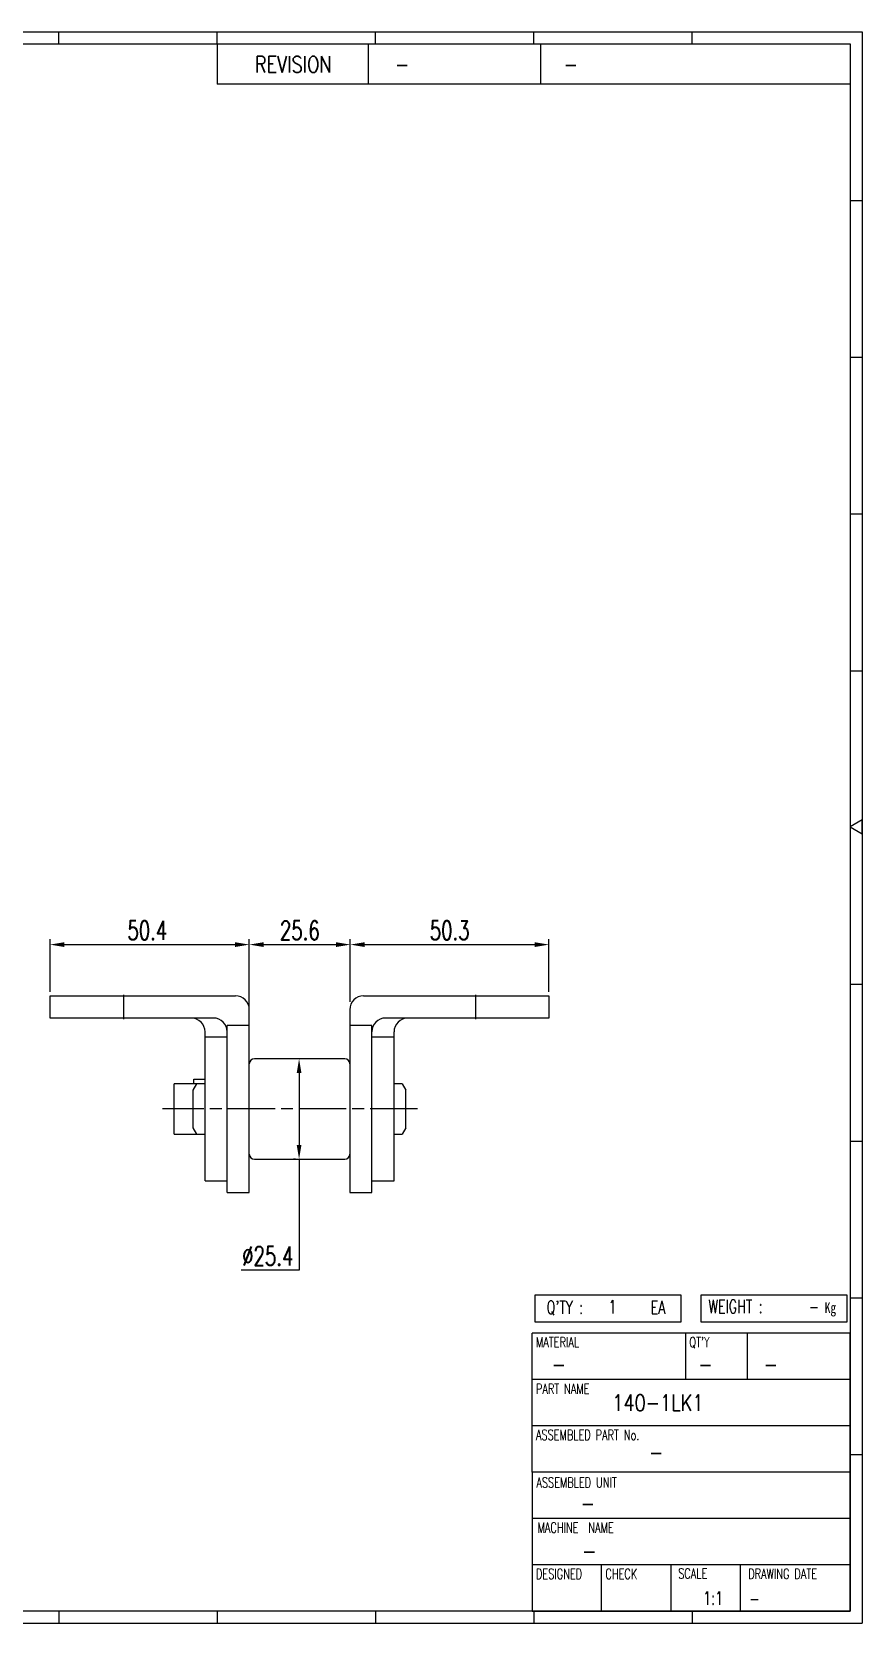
# Model space of a CAD drawing. Header units: millimetres. Extents: x 2770 to 3337, y 59 to 461.
# Drawn here: x 3126.8 to 3336.9, y 58.8 to 461.1 of the extents above; entities that cross this region are included whole.
import ezdxf
from ezdxf.enums import TextEntityAlignment as Align

# ---------------------------------------------------------------- set-up
doc = ezdxf.new("R2010")
doc.units = ezdxf.units.MM
doc.linetypes.add('AM_ISO08W050', pattern=[18, 12, -1.5, 3, -1.5])
doc.layers.get('Defpoints').update_dxf_attribs({"color": 80})
doc.layers.add('CL1', color=140, linetype='AM_ISO08W050', lineweight=25)
doc.layers.add('S-DIM', color=7, linetype='Continuous')
doc.layers.add('TITLE', color=7, linetype='Continuous')
doc.styles.add('HAN', font='ROMANS.shx', dxfattribs={"width": 0.7, "bigfont": 'whgtxt.shx'})
doc.styles.add('HKD_ST2', font='romans.shx', dxfattribs={"width": 0.7, "height": 4, "bigfont": '@extfont2.shx'})
doc.styles.add('HSG', font='SIMPLEX.shx', dxfattribs={"width": 0.7, "bigfont": 'HSG.shx'})
doc.dimstyles.new('AP2', dxfattribs={"dimscale": 2, "dimtxt": 2.4, "dimasz": 1.8, "dimexe": 0.7, "dimexo": 0.5, "dimgap": 0.6, "dimtad": 1, "dimtoh": 1, "dimdec": 1, "dimrnd": 0.01, "dimzin": 9, "dimdsep": 46, "dimtxsty": 'HSG', "dimcen": 0, "dimclrd": 251, "dimclre": 251, "dimclrt": 60, "dimazin": 2, "dimtp": 1, "dimtm": 1, "dimtfac": 0.5, "dimtdec": 1, "dimtofl": 0, "dimtmove": 0, "dimatfit": 3, "dimfxl": 0, "dimtvp": 1, "dimtolj": 2, "dimlwd": -1, "dimlwe": -1, "dimarcsym": 0})

# ---------------------------------------------------------------- blocks, each defined once
blk = doc.blocks.new('MAST')
at = {"color": 140}
for p, q in [((0, 90.118), (80.15, 90.118)), ((80.15, 90.118), (80.15, 33.191)), ((57.068, 89.693), (57.068, 88.246)), ((62.47, 89.693), (62.47, 88.246)), ((68.635, 89.693), (68.635, 88.246)), ((79.725, 88.246), (57.068, 88.246)), ((68.449, 43.961), (68.449, 44.936)), ((68.449, 44.936), (73.654, 44.936)), ((73.654, 44.936), (73.654, 43.961)), ((74.39, 43.961), (74.39, 44.936)), ((74.39, 44.936), (79.595, 44.936)), ((79.595, 44.936), (79.595, 43.961)), ((73.654, 43.961), (68.449, 43.961)), ((79.595, 43.961), (74.39, 43.961)), ((68.336, 38.59), (68.336, 43.563)), ((79.725, 43.563), (68.336, 43.563)), ((73.827, 43.563), (73.827, 41.905)), ((76.037, 43.563), (76.037, 41.905)), ((79.725, 38.59), (79.725, 43.563)), ((79.725, 41.905), (68.336, 41.905)), ((79.725, 40.248), (68.336, 40.248)), ((68.336, 38.59), (68.336, 33.616)), ((79.725, 38.59), (68.336, 38.59)), ((79.725, 33.616), (79.725, 38.59)), ((79.725, 36.932), (68.336, 36.932)), ((79.725, 35.274), (68.336, 35.274)), ((70.822, 33.616), (70.822, 35.274)), ((73.309, 33.616), (73.309, 35.274)), ((75.796, 33.616), (75.796, 35.274)), ((68.336, 33.616), (79.725, 33.616)), ((0, 33.191), (80.15, 33.191))]:
    blk.add_line(p, q, dxfattribs=at)
for p, q in [((51.404, 89.693), (51.404, 90.118)), ((57.068, 89.693), (57.068, 90.118)), ((62.732, 89.693), (62.732, 90.118)), ((68.397, 89.693), (68.397, 90.118)), ((74.061, 89.693), (74.061, 90.118)), ((79.725, 84.085), (80.15, 84.085)), ((79.725, 78.478), (80.15, 78.478)), ((79.725, 72.87), (80.15, 72.87)), ((79.725, 67.262), (80.15, 67.262)), ((79.725, 56.047), (80.15, 56.047)), ((79.725, 50.439), (80.15, 50.439)), ((79.725, 44.832), (80.15, 44.832)), ((79.725, 39.224), (80.15, 39.224)), ((51.404, 33.616), (51.404, 33.191)), ((57.068, 33.616), (57.068, 33.191)), ((62.732, 33.616), (62.732, 33.191)), ((68.397, 33.616), (68.397, 33.191)), ((74.061, 33.616), (74.061, 33.191))]:
    blk.add_line(p, q)
blk.add_lwpolyline([(0.425, 89.693), (79.725, 89.693), (79.725, 33.616), (0.425, 33.616)], close=True, dxfattribs=at)
blk.add_lwpolyline([(79.725, 61.679), (80.15, 61.433), (80.15, 61.924)], close=True)
for s, height, style, width, p in [('REVISION', 0.5806, 'HAN', 0.8, (58.415, 88.664)), ('-', 0.581, 'HAN', 0.8, (63.426, 88.664)), ('-', 0.581, 'HAN', 0.8, (69.468, 88.664)), ("Q'TY : ", 0.4746, 'HKD_ST2', 0.7, (68.857, 44.253)), ('1', 0.475, 'HKD_ST2', 0.7, (71.071, 44.275)), ('EA', 0.4746, 'HKD_ST2', 0.7, (72.578, 44.253)), ('WEIGHT : ', 0.4746, 'HKD_ST2', 0.7, (74.65, 44.286)), ('-', 0.581, 'HAN', 0.8, (69.029, 42.157)), ('-', 0.581, 'HAN', 0.8, (74.289, 42.157)), ('-', 0.581, 'HAN', 0.8, (76.623, 42.157)), ('-', 0.581, 'HAN', 0.8, (72.515, 39.013)), ('-', 0.581, 'HAN', 0.8, (70.067, 37.189)), ('-', 0.581, 'HAN', 0.8, (70.126, 35.48)), ('1:1', 0.4746, 'HKD_ST2', 0.7, (74.458, 33.848)), ('-', 0.475, 'HKD_ST2', 0.7, (76.112, 33.837))]:
    blk.add_text(s, height=height, dxfattribs=dict(style=style, width=width)).set_placement(p)
at = {"style": 'HKD_ST2', "width": 0.7}
blk.add_text('-', height=0.475, dxfattribs=at).set_placement((78.613, 44.286), align=Align.RIGHT)
at = {"color": 254, "style": 'HKD_ST2', "width": 0.7}
for s, height, p in [('MATERIAL', 0.3651, (68.474, 43.425)), ("QT'Y", 0.3651, (73.965, 43.425)), ('PART NAME', 0.3651, (68.474, 41.756)), ('ASSEMBLED PART No.', 0.36511, (68.474, 40.109)), ('ASSEMBLED UNIT', 0.36511, (68.49, 38.408)), ('MACHINE  NAME', 0.36511, (68.532, 36.794)), ('DESIGNED', 0.3651, (68.474, 35.136)), ('CHECK', 0.3651, (70.961, 35.136)), ('SCALE', 0.3651, (73.566, 35.153)), ('DRAWING DATE', 0.36511, (76.071, 35.141))]:
    blk.add_text(s, height=height, dxfattribs=at).set_placement(p, align=Align.TOP_LEFT)
at = {"layer": 'TITLE', "width": 0.8}
blk.add_text('Kg', height=0.3789, dxfattribs=at).set_placement((78.807, 44.286))
blk = doc.blocks.new('*D6')
at = {"layer": 'Defpoints', "color": 0, "transparency": 16777216}
for p in [(3181.85, 230.32), (3131.45, 217.36), (3181.85, 213.87)]:
    blk.add_point(p, dxfattribs=at)
at = {"layer": 'S-DIM', "color": 251, "linetype": 'ByBlock', "transparency": 16777216}
for p, q in [((3131.45, 218.36), (3131.45, 231.72)), ((3135.05, 230.32), (3178.25, 230.32)), ((3181.85, 214.87), (3181.85, 231.72))]:
    blk.add_line(p, q, dxfattribs=at)
at = {"layer": 'S-DIM', "color": 251, "transparency": 16777216}
for points in [[(3135.05, 230.92), (3135.05, 229.72), (3131.45, 230.32)], [(3178.25, 230.92), (3178.25, 229.72), (3181.85, 230.32)]]:
    blk.add_solid(points, dxfattribs=at)
at = {"layer": 'S-DIM', "color": 60, "transparency": 16777216, "insert": (3156.05, 233.92), "char_height": 4.8, "attachment_point": 5, "style": 'HSG'}
blk.add_mtext('\\A2;50.4', dxfattribs=at)
blk = doc.blocks.new('*D7')
at = {"layer": 'Defpoints', "color": 0, "transparency": 16777216}
for p in [(3207.4, 230.32), (3181.85, 213.87), (3207.4, 214.87)]:
    blk.add_point(p, dxfattribs=at)
at = {"layer": 'S-DIM', "color": 251, "linetype": 'ByBlock', "transparency": 16777216}
for p, q in [((3181.85, 214.87), (3181.85, 231.72)), ((3185.45, 230.32), (3203.8, 230.32)), ((3207.4, 215.87), (3207.4, 231.72))]:
    blk.add_line(p, q, dxfattribs=at)
at = {"layer": 'S-DIM', "color": 251, "transparency": 16777216}
for points in [[(3185.45, 230.92), (3185.45, 229.72), (3181.85, 230.32)], [(3203.8, 230.92), (3203.8, 229.72), (3207.4, 230.32)]]:
    blk.add_solid(points, dxfattribs=at)
at = {"layer": 'S-DIM', "color": 60, "transparency": 16777216, "insert": (3194.63, 233.92), "char_height": 4.8, "attachment_point": 5, "style": 'HSG'}
blk.add_mtext('\\A2;25.6', dxfattribs=at)
blk = doc.blocks.new('*D8')
at = {"layer": 'Defpoints', "color": 0, "transparency": 16777216}
for p in [(3257.65, 230.32), (3257.65, 217.36), (3207.4, 214.87)]:
    blk.add_point(p, dxfattribs=at)
at = {"layer": 'S-DIM', "color": 251, "linetype": 'ByBlock', "transparency": 16777216}
for p, q in [((3207.4, 215.87), (3207.4, 231.72)), ((3211, 230.32), (3254.05, 230.32)), ((3257.65, 218.36), (3257.65, 231.72))]:
    blk.add_line(p, q, dxfattribs=at)
at = {"layer": 'S-DIM', "color": 251, "transparency": 16777216}
for points in [[(3211, 230.92), (3211, 229.72), (3207.4, 230.32)], [(3254.05, 230.92), (3254.05, 229.72), (3257.65, 230.32)]]:
    blk.add_solid(points, dxfattribs=at)
at = {"layer": 'S-DIM', "color": 60, "transparency": 16777216, "insert": (3232.53, 233.92), "char_height": 4.8, "attachment_point": 5, "style": 'HSG'}
blk.add_mtext('\\A2;50.3', dxfattribs=at)
blk = doc.blocks.new('*D14')
at = {"layer": 'Defpoints', "color": 0, "transparency": 16777216}
for p in [(3194.55, 201.46), (3194.44, 176.06), (3194.55, 176.06)]:
    blk.add_point(p, dxfattribs=at)
at = {"layer": 'S-DIM', "color": 251, "linetype": 'ByBlock', "transparency": 16777216}
for p, q in [((3193.55, 201.46), (3193.04, 201.46)), ((3194.44, 197.86), (3194.44, 179.66)), ((3193.55, 176.06), (3193.04, 176.06)), ((3194.44, 176.06), (3194.44, 147.99)), ((3194.44, 147.99), (3179.8, 147.99))]:
    blk.add_line(p, q, dxfattribs=at)
at = {"layer": 'S-DIM', "color": 251, "transparency": 16777216}
for points in [[(3193.84, 197.86), (3195.04, 197.86), (3194.44, 201.46)], [(3193.84, 179.66), (3195.04, 179.66), (3194.44, 176.06)]]:
    blk.add_solid(points, dxfattribs=at)
at = {"layer": 'S-DIM', "color": 60, "transparency": 16777216, "insert": (3186.52, 151.59), "char_height": 4.8, "attachment_point": 5, "style": 'HSG'}
blk.add_mtext('\\A2;%%c25.4', dxfattribs=at)

msp = doc.modelspace()

# ---------------------------------------------------------------- linework, layer by layer
for p, q in [((3131.45, 217.36), (3178.36, 217.36)), ((3131.45, 211.76), (3131.45, 217.36)), ((3210.74, 217.36), (3257.65, 217.36)), ((3257.65, 217.36), (3257.65, 211.76)), ((3181.85, 167.66), (3181.85, 213.87)), ((3207.25, 213.87), (3207.25, 167.66)), ((3172.76, 211.76), (3131.45, 211.76)), ((3181.85, 209.86), (3176.25, 209.86)), ((3176.25, 167.66), (3176.25, 209.86)), ((3212.85, 209.86), (3207.25, 209.86)), ((3212.85, 167.66), (3212.85, 209.86)), ((3257.65, 211.76), (3216.34, 211.76)), ((3170.65, 170.56), (3170.65, 208.27)), ((3176.25, 206.96), (3170.65, 206.96)), ((3218.45, 206.96), (3212.85, 206.96)), ((3218.45, 170.56), (3218.45, 208.27)), ((3205.98, 201.46), (3183.12, 201.46)), ((3162.85, 182.4), (3162.85, 195.11)), ((3168.57, 195.11), (3162.85, 195.11)), ((3167.65, 193.52), (3168.57, 195.11)), ((3167.65, 183.99), (3167.65, 193.52)), ((3167.85, 195.11), (3167.85, 196.31)), ((3167.85, 196.31), (3170.65, 196.31)), ((3170.65, 195.11), (3168.57, 195.11)), ((3220.54, 195.11), (3218.45, 195.11)), ((3220.54, 195.11), (3221.45, 193.52)), ((3221.45, 183.99), (3221.45, 193.52)), ((3162.85, 182.4), (3168.57, 182.4)), ((3168.57, 182.4), (3167.65, 183.99)), ((3168.57, 182.4), (3170.65, 182.4)), ((3218.45, 182.4), (3220.54, 182.4)), ((3221.45, 183.99), (3220.54, 182.4)), ((3183.12, 176.06), (3205.98, 176.06)), ((3170.65, 170.56), (3176.25, 170.56)), ((3212.85, 170.56), (3218.45, 170.56)), ((3176.25, 167.66), (3181.85, 167.66)), ((3207.25, 167.66), (3212.85, 167.66))]:
    msp.add_line(p, q)
for centre, radius, start, end in [((3178.36, 213.87), 3.49, 0, 90), ((3210.74, 213.87), 3.49, 90, 180), ((3167.16, 208.27), 3.49, 0, 90), ((3172.76, 208.27), 3.49, 0, 90), ((3216.34, 208.27), 3.49, 90, 180), ((3221.94, 208.27), 3.49, 90, 180), ((3183.12, 200.19), 1.27, 90, 180), ((3205.98, 200.19), 1.27, 0, 90), ((3183.12, 177.33), 1.27, 180, 270), ((3205.98, 177.33), 1.27, 270, 0)]:
    msp.add_arc(centre, radius, start, end)
at = {"layer": 'CL1'}
for p, q in [((3150.05, 217.64), (3150.05, 211.48)), ((3239.05, 217.64), (3239.05, 211.48)), ((3224.38, 188.76), (3159.92, 188.76))]:
    msp.add_line(p, q, dxfattribs=at)

# ---------------------------------------------------------------- block references
at = {"color": 140, "xscale": 7.067662268895369, "yscale": 7.067662268895369, "zscale": 7.067662268895369}
msp.add_blockref('MAST', (2770.4, -175.83), dxfattribs=at)

# ---------------------------------------------------------------- texts
at = {"style": 'HAN', "width": 0.8}
msp.add_text('140-1LK1', height=4.104, dxfattribs=at).set_placement((3273.67, 112.43))

# ---------------------------------------------------------------- dimensions: what is measured, and where the dimension line sits
at = {"layer": 'S-DIM'}
dim = msp.add_linear_dim(base=(3181.85, 230.32), p1=(3131.45, 217.36), p2=(3181.85, 213.87), dimstyle='AP2', dxfattribs=at)
dim.commit()
dim.dimension.update_dxf_attribs({"geometry": '*D6', "text_midpoint": (3156.05, 230.32), "dimtype": 128})
for base, p1, p2, picture, middle in [((3207.4029, 230.3195), (3181.8549, 213.8661), (3207.4029, 214.8714), '*D7', (3194.6289, 233.9195)), ((3257.6549, 230.3195), (3207.4029, 214.8714), (3257.6549, 217.3561), '*D8', (3232.5289, 233.9195))]:
    dim = msp.add_linear_dim(base=base, p1=p1, p2=p2, dimstyle='AP2', override={"dimtmove": 1}, dxfattribs=at)
    dim.commit()
    dim.dimension.update_dxf_attribs({"geometry": picture, "text_midpoint": middle})
dim = msp.add_linear_dim(base=(3194.44, 176.06), p1=(3194.55, 201.46), p2=(3194.55, 176.06), angle=90, text='%%c<>', dimstyle='AP2', dxfattribs=at)
dim.commit()
dim.dimension.update_dxf_attribs({"geometry": '*D14', "text_midpoint": (3186.52, 147.99), "dimtype": 128})

doc.saveas('drawing.dxf')
